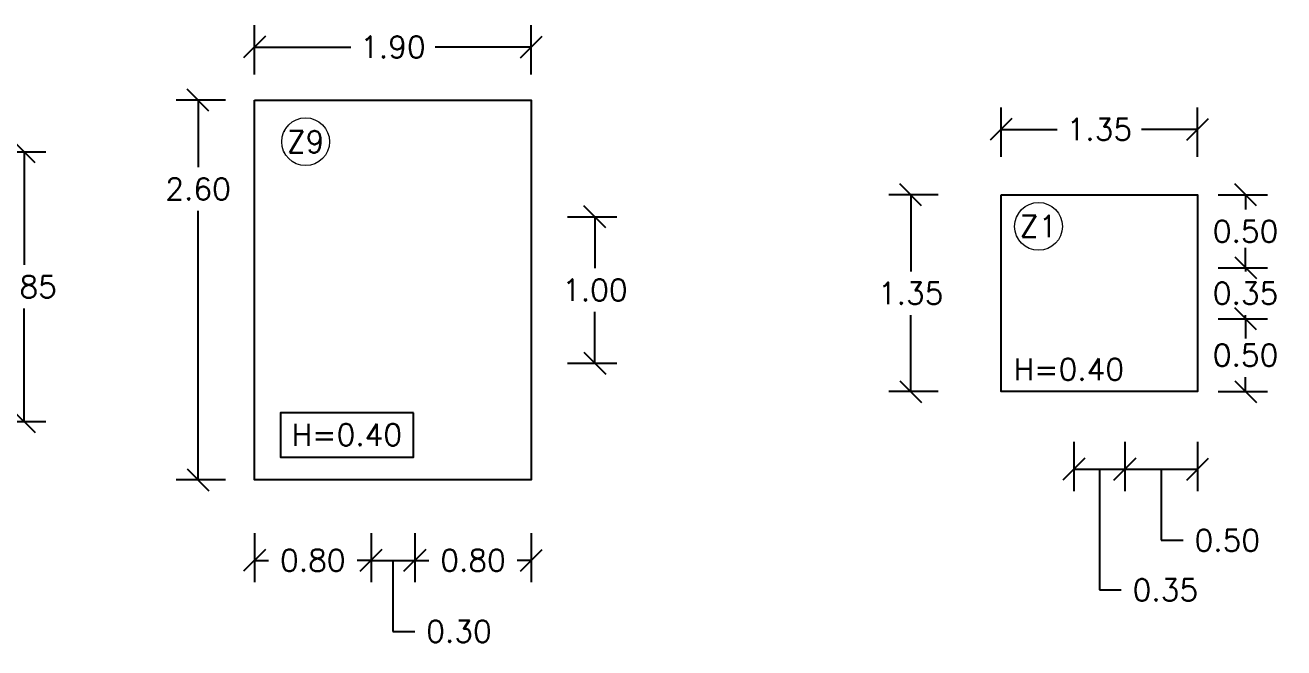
# Model space of a CAD drawing. Header units: metres. Extents: x -25 to 234, y -25 to 53.
# Drawn here: x 119.35 to 127.99, y -10.36 to -6.09 of the extents above; entities that cross this region are included whole.
import ezdxf

# ---------------------------------------------------------------- set-up
doc = ezdxf.new("R2010")
doc.units = ezdxf.units.M
doc.header["$LTSCALE"] = 0.1
doc.header["$MEASUREMENT"] = 0
doc.header["$PDMODE"] = 66
doc.linetypes.add('CONTINUA', pattern=[0])
doc.layers.add('0-S-GRID-IDEN', color=1, linetype='Continuous', lineweight=9)
for name, color, linetype in [('DIMENSIONES', 7, 'Continuous'), ('DIMTEXTO', 4, 'Continuous'), ('ZAPATAS', 6, 'Continuous')]:
    doc.layers.add(name, color=color, linetype=linetype)
doc.styles.add('SMPLEX', font='simplex.shx')
doc.dimstyles.new('DIM-75', dxfattribs={"dimscale": 0.75, "dimtxt": 0.2, "dimasz": 0.2, "dimexe": 0.2, "dimexo": 0.2, "dimgap": 0.1, "dimtad": 0, "dimtih": 1, "dimtoh": 1, "dimzin": 0, "dimdsep": 46, "dimtxsty": 'SMPLEX', "dimblk1": 'OBLIQUE', "dimblk2": 'OBLIQUE', "dimsah": 1, "dimcen": 0.2, "dimclrd": 4, "dimclre": 4, "dimclrt": 4, "dimadec": 0, "dimazin": 0, "dimtfac": 1, "dimtmove": 1, "dimatfit": 3, "dimldrblk": 'OPEN30', "dimfxl": 0.25, "dimfxlon": 1, "dimtfill": 1, "dimtolj": 1, "dimtzin": 0, "dimarcsym": 0})

# ---------------------------------------------------------------- blocks, each defined once
blk = doc.blocks.new('_Oblique')
at = {"color": 0, "linetype": 'ByBlock', "lineweight": -2}
blk.add_line((-0.5, -0.5), (0.5, 0.5), dxfattribs=at)
blk = doc.blocks.new('*D465')
at = {"layer": 'Defpoints', "color": 0, "linetype": 'CONTINUA', "transparency": 16777216}
for p in [(122.0241, -7.4009), (123.2605, -7.4009), (122.0241, -8.4054)]:
    blk.add_point(p, dxfattribs=at)
at = {"layer": 'DIMENSIONES', "color": 4, "linetype": 'CONTINUA', "lineweight": -2, "transparency": 16777216}
for p, q in [((123.073, -7.4009), (123.4105, -7.4009)), ((123.2605, -7.4009), (123.2605, -7.7531)), ((123.2605, -8.4054), (123.2605, -8.0531)), ((123.073, -8.4054), (123.4105, -8.4054))]:
    blk.add_line(p, q, dxfattribs=at)
at = {"layer": 'DIMENSIONES', "color": 4, "linetype": 'CONTINUA', "lineweight": -2, "transparency": 16777216, "xscale": 0.15, "yscale": 0.15, "zscale": 0.15}
for p, rotation in [((123.2605, -7.4009), 90), ((123.2605, -8.4054), 270)]:
    blk.add_blockref('_Oblique', p, dxfattribs=dict(at, rotation=rotation))
at = {"layer": 'DIMENSIONES', "color": 4, "linetype": 'CONTINUA', "transparency": 16777216, "insert": (123.2605, -7.9031), "char_height": 0.15, "attachment_point": 5, "style": 'SMPLEX', "bg_fill": 3, "box_fill_scale": 1.25, "bg_fill_color": 256, "bg_fill_true_color": 13158600, "bg_fill_transparency": 0}
blk.add_mtext('\\A1;1.00', dxfattribs=at)
blk = doc.blocks.new('_Open30')
at = {"layer": 'DIMTEXTO', "color": 0, "lineweight": -2}
for p, q in [((-1, 0.268), (0, 0)), ((0, 0), (-1, -0.268)), ((0, 0), (-1, 0))]:
    blk.add_line(p, q, dxfattribs=at)
blk = doc.blocks.new('*D510')
at = {"layer": 'Defpoints', "color": 0, "linetype": 'CONTINUA', "transparency": 16777216}
for p in [(118.6491, -6.9559), (119.342, -6.9559), (118.6491, -8.8059)]:
    blk.add_point(p, dxfattribs=at)
at = {"layer": 'DIMENSIONES', "color": 4, "linetype": 'CONTINUA', "lineweight": -2, "transparency": 16777216}
for p, q in [((119.1545, -6.9559), (119.492, -6.9559)), ((119.342, -6.9559), (119.342, -7.7309)), ((119.342, -8.8059), (119.342, -8.0309)), ((119.1545, -8.8059), (119.492, -8.8059))]:
    blk.add_line(p, q, dxfattribs=at)
at = {"layer": 'DIMENSIONES', "color": 4, "linetype": 'CONTINUA', "lineweight": -2, "transparency": 16777216, "xscale": 0.15, "yscale": 0.15, "zscale": 0.15}
for p, rotation in [((119.342, -6.9559), 90), ((119.342, -8.8059), 270)]:
    blk.add_blockref('_Oblique', p, dxfattribs=dict(at, rotation=rotation))
at = {"layer": 'DIMENSIONES', "color": 4, "linetype": 'CONTINUA', "transparency": 16777216, "insert": (119.342, -7.8809), "char_height": 0.15, "attachment_point": 5, "style": 'SMPLEX', "bg_fill": 3, "box_fill_scale": 1.25, "bg_fill_color": 256, "bg_fill_true_color": 13158600, "bg_fill_transparency": 0}
blk.add_mtext('\\A1;1.85', dxfattribs=at)
blk = doc.blocks.new('*D511')
at = {"layer": 'Defpoints', "color": 0, "linetype": 'CONTINUA', "transparency": 16777216}
for p in [(122.8241, -6.2365), (120.9241, -6.6009), (122.8241, -6.6009)]:
    blk.add_point(p, dxfattribs=at)
at = {"layer": 'DIMENSIONES', "color": 4, "linetype": 'CONTINUA', "lineweight": -2, "transparency": 16777216}
for p, q in [((120.9241, -6.424), (120.9241, -6.0865)), ((122.8241, -6.424), (122.8241, -6.0865)), ((120.9241, -6.2365), (121.5848, -6.2365)), ((122.8241, -6.2365), (122.1634, -6.2365))]:
    blk.add_line(p, q, dxfattribs=at)
at = {"layer": 'DIMENSIONES', "color": 4, "linetype": 'CONTINUA', "lineweight": -2, "transparency": 16777216, "xscale": 0.15, "yscale": 0.15, "zscale": 0.15, "rotation": 180}
blk.add_blockref('_Oblique', (120.9241, -6.2365), dxfattribs=at)
at = {"layer": 'DIMENSIONES', "color": 4, "linetype": 'CONTINUA', "lineweight": -2, "transparency": 16777216, "xscale": 0.15, "yscale": 0.15, "zscale": 0.15}
blk.add_blockref('_Oblique', (122.8241, -6.2365), dxfattribs=at)
at = {"layer": 'DIMENSIONES', "color": 4, "linetype": 'CONTINUA', "transparency": 16777216, "insert": (121.8741, -6.2365), "char_height": 0.15, "attachment_point": 5, "style": 'SMPLEX', "bg_fill": 3, "box_fill_scale": 1.25, "bg_fill_color": 256, "bg_fill_true_color": 13158600, "bg_fill_transparency": 0}
blk.add_mtext('\\A1;1.90', dxfattribs=at)
blk = doc.blocks.new('*D512')
at = {"layer": 'Defpoints', "color": 0, "linetype": 'CONTINUA', "transparency": 16777216}
for p in [(120.9241, -6.6009), (120.5363, -9.2054), (120.9241, -9.2054)]:
    blk.add_point(p, dxfattribs=at)
at = {"layer": 'DIMENSIONES', "color": 4, "linetype": 'CONTINUA', "lineweight": -2, "transparency": 16777216}
for p, q in [((120.7238, -6.6009), (120.3863, -6.6009)), ((120.5363, -6.6009), (120.5363, -7.0598)), ((120.5363, -9.2054), (120.5363, -7.3598)), ((120.7238, -9.2054), (120.3863, -9.2054))]:
    blk.add_line(p, q, dxfattribs=at)
at = {"layer": 'DIMENSIONES', "color": 4, "linetype": 'CONTINUA', "lineweight": -2, "transparency": 16777216, "xscale": 0.15, "yscale": 0.15, "zscale": 0.15}
for p, rotation in [((120.5363, -6.6009), 90), ((120.5363, -9.2054), 270)]:
    blk.add_blockref('_Oblique', p, dxfattribs=dict(at, rotation=rotation))
at = {"layer": 'DIMENSIONES', "color": 4, "linetype": 'CONTINUA', "transparency": 16777216, "insert": (120.5363, -7.2098), "char_height": 0.15, "attachment_point": 5, "style": 'SMPLEX', "bg_fill": 3, "box_fill_scale": 1.25, "bg_fill_color": 256, "bg_fill_true_color": 13158600, "bg_fill_transparency": 0}
blk.add_mtext('\\A1;2.60', dxfattribs=at)
blk = doc.blocks.new('*D531')
at = {"layer": 'Defpoints', "color": 0, "linetype": 'CONTINUA', "transparency": 16777216}
for p in [(126.5491, -8.0364), (126.8991, -8.0364), (126.8991, -9.1325)]:
    blk.add_point(p, dxfattribs=at)
at = {"layer": 'DIMENSIONES', "color": 4, "linetype": 'CONTINUA', "lineweight": -2, "transparency": 16777216}
for p, q in [((126.5491, -8.945), (126.5491, -9.2825)), ((126.8991, -8.945), (126.8991, -9.2825)), ((126.5491, -9.1325), (126.8991, -9.1325)), ((126.7241, -9.1325), (126.7241, -9.9604)), ((126.7241, -9.9604), (126.8741, -9.9604))]:
    blk.add_line(p, q, dxfattribs=at)
at = {"layer": 'DIMENSIONES', "color": 4, "linetype": 'CONTINUA', "lineweight": -2, "transparency": 16777216, "xscale": 0.15, "yscale": 0.15, "zscale": 0.15, "rotation": 180}
blk.add_blockref('_Oblique', (126.5491, -9.1325), dxfattribs=at)
at = {"layer": 'DIMENSIONES', "color": 4, "linetype": 'CONTINUA', "lineweight": -2, "transparency": 16777216, "xscale": 0.15, "yscale": 0.15, "zscale": 0.15}
blk.add_blockref('_Oblique', (126.8991, -9.1325), dxfattribs=at)
at = {"layer": 'DIMENSIONES', "color": 4, "linetype": 'CONTINUA', "transparency": 16777216, "insert": (127.1777, -9.9604), "char_height": 0.15, "attachment_point": 5, "style": 'SMPLEX', "bg_fill": 3, "box_fill_scale": 1.25, "bg_fill_color": 256, "bg_fill_true_color": 13158600, "bg_fill_transparency": 0}
blk.add_mtext('\\A1;0.35', dxfattribs=at)
blk = doc.blocks.new('*D536')
at = {"layer": 'Defpoints', "color": 0, "linetype": 'CONTINUA', "transparency": 16777216}
for p in [(126.8991, -7.7503), (127.7282, -7.7503), (126.8991, -8.1003)]:
    blk.add_point(p, dxfattribs=at)
at = {"layer": 'DIMENSIONES', "color": 4, "linetype": 'CONTINUA', "lineweight": -2, "transparency": 16777216}
for p, q in [((127.7282, -7.7503), (127.7282, -7.6003)), ((127.5407, -7.7503), (127.8782, -7.7503)), ((127.7282, -7.7503), (127.7282, -7.7753)), ((127.5407, -8.1003), (127.8782, -8.1003)), ((127.7282, -8.1003), (127.7282, -8.0753)), ((127.7282, -8.1003), (127.7282, -8.2503))]:
    blk.add_line(p, q, dxfattribs=at)
at = {"layer": 'DIMENSIONES', "color": 4, "linetype": 'CONTINUA', "lineweight": -2, "transparency": 16777216, "xscale": 0.15, "yscale": 0.15, "zscale": 0.15}
for p, rotation in [((127.7282, -7.7503), 270), ((127.7282, -8.1003), 90)]:
    blk.add_blockref('_Oblique', p, dxfattribs=dict(at, rotation=rotation))
at = {"layer": 'DIMENSIONES', "color": 4, "linetype": 'CONTINUA', "transparency": 16777216, "insert": (127.7282, -7.9253), "char_height": 0.15, "attachment_point": 5, "style": 'SMPLEX', "bg_fill": 3, "box_fill_scale": 1.25, "bg_fill_color": 256, "bg_fill_true_color": 13158600, "bg_fill_transparency": 0}
blk.add_mtext('\\A1;0.35', dxfattribs=at)
blk = doc.blocks.new('*D532')
at = {"layer": 'Defpoints', "color": 0, "linetype": 'CONTINUA', "transparency": 16777216}
for p in [(127.3991, -6.8011), (126.0491, -8.6003), (127.3991, -8.6003)]:
    blk.add_point(p, dxfattribs=at)
at = {"layer": 'DIMENSIONES', "color": 4, "linetype": 'CONTINUA', "lineweight": -2, "transparency": 16777216}
for p, q in [((126.0491, -6.9886), (126.0491, -6.6511)), ((127.3991, -6.9886), (127.3991, -6.6511)), ((126.0491, -6.8011), (126.4348, -6.8011)), ((127.3991, -6.8011), (127.0134, -6.8011))]:
    blk.add_line(p, q, dxfattribs=at)
at = {"layer": 'DIMENSIONES', "color": 4, "linetype": 'CONTINUA', "lineweight": -2, "transparency": 16777216, "xscale": 0.15, "yscale": 0.15, "zscale": 0.15, "rotation": 180}
blk.add_blockref('_Oblique', (126.0491, -6.8011), dxfattribs=at)
at = {"layer": 'DIMENSIONES', "color": 4, "linetype": 'CONTINUA', "lineweight": -2, "transparency": 16777216, "xscale": 0.15, "yscale": 0.15, "zscale": 0.15}
blk.add_blockref('_Oblique', (127.3991, -6.8011), dxfattribs=at)
at = {"layer": 'DIMENSIONES', "color": 4, "linetype": 'CONTINUA', "transparency": 16777216, "insert": (126.7241, -6.8011), "char_height": 0.15, "attachment_point": 5, "style": 'SMPLEX', "bg_fill": 3, "box_fill_scale": 1.25, "bg_fill_color": 256, "bg_fill_true_color": 13158600, "bg_fill_transparency": 0}
blk.add_mtext('\\A1;1.35', dxfattribs=at)
blk = doc.blocks.new('*D533')
at = {"layer": 'Defpoints', "color": 0, "linetype": 'CONTINUA', "transparency": 16777216}
for p in [(125.4289, -7.2503), (126.0491, -7.2503), (126.0491, -8.6003)]:
    blk.add_point(p, dxfattribs=at)
at = {"layer": 'DIMENSIONES', "color": 4, "linetype": 'CONTINUA', "lineweight": -2, "transparency": 16777216}
for p, q in [((125.6164, -7.2503), (125.2789, -7.2503)), ((125.4289, -7.2503), (125.4289, -7.7753)), ((125.4289, -8.6003), (125.4289, -8.0753)), ((125.6164, -8.6003), (125.2789, -8.6003))]:
    blk.add_line(p, q, dxfattribs=at)
at = {"layer": 'DIMENSIONES', "color": 4, "linetype": 'CONTINUA', "lineweight": -2, "transparency": 16777216, "xscale": 0.15, "yscale": 0.15, "zscale": 0.15}
for p, rotation in [((125.4289, -7.2503), 90), ((125.4289, -8.6003), 270)]:
    blk.add_blockref('_Oblique', p, dxfattribs=dict(at, rotation=rotation))
at = {"layer": 'DIMENSIONES', "color": 4, "linetype": 'CONTINUA', "transparency": 16777216, "insert": (125.4289, -7.9253), "char_height": 0.15, "attachment_point": 5, "style": 'SMPLEX', "bg_fill": 3, "box_fill_scale": 1.25, "bg_fill_color": 256, "bg_fill_true_color": 13158600, "bg_fill_transparency": 0}
blk.add_mtext('\\A1;1.35', dxfattribs=at)
blk = doc.blocks.new('*D534')
at = {"layer": 'Defpoints', "color": 0, "linetype": 'CONTINUA', "transparency": 16777216}
for p in [(126.8991, -8.1003), (126.8991, -8.6003), (127.7282, -8.6003)]:
    blk.add_point(p, dxfattribs=at)
at = {"layer": 'DIMENSIONES', "color": 4, "linetype": 'CONTINUA', "lineweight": -2, "transparency": 16777216}
for p, q in [((127.5407, -8.1003), (127.8782, -8.1003)), ((127.7282, -8.1003), (127.7282, -8.2003)), ((127.7282, -8.6003), (127.7282, -8.5003)), ((127.5407, -8.6003), (127.8782, -8.6003))]:
    blk.add_line(p, q, dxfattribs=at)
at = {"layer": 'DIMENSIONES', "color": 4, "linetype": 'CONTINUA', "lineweight": -2, "transparency": 16777216, "xscale": 0.15, "yscale": 0.15, "zscale": 0.15}
for p, rotation in [((127.7282, -8.1003), 90), ((127.7282, -8.6003), 270)]:
    blk.add_blockref('_Oblique', p, dxfattribs=dict(at, rotation=rotation))
at = {"layer": 'DIMENSIONES', "color": 4, "linetype": 'CONTINUA', "transparency": 16777216, "insert": (127.7282, -8.3503), "char_height": 0.15, "attachment_point": 5, "style": 'SMPLEX', "bg_fill": 3, "box_fill_scale": 1.25, "bg_fill_color": 256, "bg_fill_true_color": 13158600, "bg_fill_transparency": 0}
blk.add_mtext('\\A1;0.50', dxfattribs=at)
blk = doc.blocks.new('*D530')
at = {"layer": 'Defpoints', "color": 0, "linetype": 'CONTINUA', "transparency": 16777216}
for p in [(126.8991, -8.6003), (127.3991, -8.6003), (127.3991, -9.1325)]:
    blk.add_point(p, dxfattribs=at)
at = {"layer": 'DIMENSIONES', "color": 4, "linetype": 'CONTINUA', "lineweight": -2, "transparency": 16777216}
for p, q in [((126.8991, -8.945), (126.8991, -9.2825)), ((127.3991, -8.945), (127.3991, -9.2825)), ((126.8991, -9.1325), (127.3991, -9.1325)), ((127.1491, -9.1325), (127.1491, -9.62)), ((127.1491, -9.62), (127.2991, -9.62))]:
    blk.add_line(p, q, dxfattribs=at)
at = {"layer": 'DIMENSIONES', "color": 4, "linetype": 'CONTINUA', "lineweight": -2, "transparency": 16777216, "xscale": 0.15, "yscale": 0.15, "zscale": 0.15, "rotation": 180}
blk.add_blockref('_Oblique', (126.8991, -9.1325), dxfattribs=at)
at = {"layer": 'DIMENSIONES', "color": 4, "linetype": 'CONTINUA', "lineweight": -2, "transparency": 16777216, "xscale": 0.15, "yscale": 0.15, "zscale": 0.15}
blk.add_blockref('_Oblique', (127.3991, -9.1325), dxfattribs=at)
at = {"layer": 'DIMENSIONES', "color": 4, "linetype": 'CONTINUA', "transparency": 16777216, "insert": (127.6027, -9.62), "char_height": 0.15, "attachment_point": 5, "style": 'SMPLEX', "bg_fill": 3, "box_fill_scale": 1.25, "bg_fill_color": 256, "bg_fill_true_color": 13158600, "bg_fill_transparency": 0}
blk.add_mtext('\\A1;0.50', dxfattribs=at)
blk = doc.blocks.new('*D535')
at = {"layer": 'Defpoints', "color": 0, "linetype": 'CONTINUA', "transparency": 16777216}
for p in [(126.8991, -7.2503), (127.7282, -7.2503), (126.8991, -7.7503)]:
    blk.add_point(p, dxfattribs=at)
at = {"layer": 'DIMENSIONES', "color": 4, "linetype": 'CONTINUA', "lineweight": -2, "transparency": 16777216}
for p, q in [((127.5407, -7.2503), (127.8782, -7.2503)), ((127.7282, -7.2503), (127.7282, -7.3503)), ((127.7282, -7.7503), (127.7282, -7.6503)), ((127.5407, -7.7503), (127.8782, -7.7503))]:
    blk.add_line(p, q, dxfattribs=at)
at = {"layer": 'DIMENSIONES', "color": 4, "linetype": 'CONTINUA', "lineweight": -2, "transparency": 16777216, "xscale": 0.15, "yscale": 0.15, "zscale": 0.15}
for p, rotation in [((127.7282, -7.2503), 90), ((127.7282, -7.7503), 270)]:
    blk.add_blockref('_Oblique', p, dxfattribs=dict(at, rotation=rotation))
at = {"layer": 'DIMENSIONES', "color": 4, "linetype": 'CONTINUA', "transparency": 16777216, "insert": (127.7282, -7.5003), "char_height": 0.15, "attachment_point": 5, "style": 'SMPLEX', "bg_fill": 3, "box_fill_scale": 1.25, "bg_fill_color": 256, "bg_fill_true_color": 13158600, "bg_fill_transparency": 0}
blk.add_mtext('\\A1;0.50', dxfattribs=at)
blk = doc.blocks.new('*D742')
at = {"layer": 'Defpoints', "color": 0, "linetype": 'CONTINUA', "transparency": 16777216}
for p in [(121.7241, -8.4054), (122.0241, -8.4054), (122.0241, -9.7576)]:
    blk.add_point(p, dxfattribs=at)
at = {"layer": 'DIMENSIONES', "color": 4, "linetype": 'CONTINUA', "lineweight": -2, "transparency": 16777216}
for p, q in [((121.7241, -9.5701), (121.7241, -9.9076)), ((122.0241, -9.5701), (122.0241, -9.9076)), ((121.7241, -9.7576), (122.0241, -9.7576)), ((121.8741, -9.7576), (121.8741, -10.2451)), ((121.8741, -10.2451), (122.0241, -10.2451))]:
    blk.add_line(p, q, dxfattribs=at)
at = {"layer": 'DIMENSIONES', "color": 4, "linetype": 'CONTINUA', "lineweight": -2, "transparency": 16777216, "xscale": 0.15, "yscale": 0.15, "zscale": 0.15, "rotation": 180}
blk.add_blockref('_Oblique', (121.7241, -9.7576), dxfattribs=at)
at = {"layer": 'DIMENSIONES', "color": 4, "linetype": 'CONTINUA', "lineweight": -2, "transparency": 16777216, "xscale": 0.15, "yscale": 0.15, "zscale": 0.15}
blk.add_blockref('_Oblique', (122.0241, -9.7576), dxfattribs=at)
at = {"layer": 'DIMENSIONES', "color": 4, "linetype": 'CONTINUA', "transparency": 16777216, "insert": (122.3277, -10.2451), "char_height": 0.15, "attachment_point": 5, "style": 'SMPLEX', "bg_fill": 3, "box_fill_scale": 1.25, "bg_fill_color": 256, "bg_fill_true_color": 13158600, "bg_fill_transparency": 0}
blk.add_mtext('\\A1;0.30', dxfattribs=at)
blk = doc.blocks.new('*D743')
at = {"layer": 'Defpoints', "color": 0, "linetype": 'CONTINUA', "transparency": 16777216}
for p in [(122.0241, -8.4054), (122.8241, -8.4054), (122.8241, -9.7576)]:
    blk.add_point(p, dxfattribs=at)
at = {"layer": 'DIMENSIONES', "color": 4, "linetype": 'CONTINUA', "lineweight": -2, "transparency": 16777216}
for p, q in [((122.0241, -9.5701), (122.0241, -9.9076)), ((122.8241, -9.5701), (122.8241, -9.9076)), ((122.0241, -9.7576), (122.1205, -9.7576)), ((122.8241, -9.7576), (122.7277, -9.7576))]:
    blk.add_line(p, q, dxfattribs=at)
at = {"layer": 'DIMENSIONES', "color": 4, "linetype": 'CONTINUA', "lineweight": -2, "transparency": 16777216, "xscale": 0.15, "yscale": 0.15, "zscale": 0.15, "rotation": 180}
blk.add_blockref('_Oblique', (122.0241, -9.7576), dxfattribs=at)
at = {"layer": 'DIMENSIONES', "color": 4, "linetype": 'CONTINUA', "lineweight": -2, "transparency": 16777216, "xscale": 0.15, "yscale": 0.15, "zscale": 0.15}
blk.add_blockref('_Oblique', (122.8241, -9.7576), dxfattribs=at)
at = {"layer": 'DIMENSIONES', "color": 4, "linetype": 'CONTINUA', "transparency": 16777216, "insert": (122.4241, -9.7576), "char_height": 0.15, "attachment_point": 5, "style": 'SMPLEX', "bg_fill": 3, "box_fill_scale": 1.25, "bg_fill_color": 256, "bg_fill_true_color": 13158600, "bg_fill_transparency": 0}
blk.add_mtext('\\A1;0.80', dxfattribs=at)
blk = doc.blocks.new('*D744')
at = {"layer": 'Defpoints', "color": 0, "linetype": 'CONTINUA', "transparency": 16777216}
for p in [(120.9241, -8.4054), (121.7241, -8.4054), (120.9241, -9.7576)]:
    blk.add_point(p, dxfattribs=at)
at = {"layer": 'DIMENSIONES', "color": 4, "linetype": 'CONTINUA', "lineweight": -2, "transparency": 16777216}
for p, q in [((120.9241, -9.5701), (120.9241, -9.9076)), ((121.7241, -9.5701), (121.7241, -9.9076)), ((120.9241, -9.7576), (121.0205, -9.7576)), ((121.7241, -9.7576), (121.6277, -9.7576))]:
    blk.add_line(p, q, dxfattribs=at)
at = {"layer": 'DIMENSIONES', "color": 4, "linetype": 'CONTINUA', "lineweight": -2, "transparency": 16777216, "xscale": 0.15, "yscale": 0.15, "zscale": 0.15, "rotation": 180}
blk.add_blockref('_Oblique', (120.9241, -9.7576), dxfattribs=at)
at = {"layer": 'DIMENSIONES', "color": 4, "linetype": 'CONTINUA', "lineweight": -2, "transparency": 16777216, "xscale": 0.15, "yscale": 0.15, "zscale": 0.15}
blk.add_blockref('_Oblique', (121.7241, -9.7576), dxfattribs=at)
at = {"layer": 'DIMENSIONES', "color": 4, "linetype": 'CONTINUA', "transparency": 16777216, "insert": (121.3241, -9.7576), "char_height": 0.15, "attachment_point": 5, "style": 'SMPLEX', "bg_fill": 3, "box_fill_scale": 1.25, "bg_fill_color": 256, "bg_fill_true_color": 13158600, "bg_fill_transparency": 0}
blk.add_mtext('\\A1;0.80', dxfattribs=at)

msp = doc.modelspace()

# ---------------------------------------------------------------- linework, layer by layer
at = {"layer": 'DIMTEXTO', "color": 4}
msp.add_lwpolyline([(122.0149, -8.7452), (121.1025, -8.7452), (121.1025, -9.0507), (122.0149, -9.0507)], close=True, dxfattribs=at)

# ---------------------------------------------------------------- dimensions: what is measured, and where the dimension line sits
at = {"layer": 'DIMENSIONES', "linetype": 'CONTINUA'}
for base, p1, p2, picture, middle in [((119.342, -6.9559), (118.6491, -8.8059), (118.6491, -6.9559), '*D510', (119.342, -7.8809)), ((123.2605, -7.4009), (122.0241, -8.4054), (122.0241, -7.4009), '*D465', (123.2605, -7.9031))]:
    dim = msp.add_linear_dim(base=base, p1=p1, p2=p2, angle=90, dimstyle='DIM-75', dxfattribs=at)
    dim.commit()
    dim.dimension.update_dxf_attribs({"geometry": picture, "text_midpoint": middle})
dim = msp.add_linear_dim(base=(126.8991, -9.1325), p1=(126.5491, -8.0364), p2=(126.8991, -8.0364), dimstyle='DIM-75', dxfattribs=at)
dim.commit()
dim.dimension.update_dxf_attribs({"geometry": '*D531', "text_midpoint": (126.9491, -9.9604), "dimtype": 160})

# ---------------------------------------------------------------- next in the draw order: linework, layer by layer
at = {"layer": 'ZAPATAS', "lineweight": 25}
msp.add_lwpolyline([(120.9241, -6.6009), (122.8241, -6.6009), (122.8241, -9.2054), (120.9241, -9.2054)], close=True, dxfattribs=at)

# ---------------------------------------------------------------- next in the draw order: dimensions: what is measured, and where the dimension line sits
at = {"layer": 'DIMENSIONES', "linetype": 'CONTINUA'}
dim = msp.add_linear_dim(base=(127.7282, -7.7503), p1=(126.8991, -8.1003), p2=(126.8991, -7.7503), angle=90, dimstyle='DIM-75', dxfattribs=at)
dim.commit()
dim.dimension.update_dxf_attribs({"geometry": '*D536', "text_midpoint": (127.7282, -7.9253)})

# ---------------------------------------------------------------- next in the draw order: linework, layer by layer
at = {"layer": 'ZAPATAS', "lineweight": 25}
msp.add_lwpolyline([(126.0491, -7.2503), (127.3991, -7.2503), (127.3991, -8.6003), (126.0491, -8.6003)], close=True, dxfattribs=at)

# ---------------------------------------------------------------- next in the draw order: texts
at = {"layer": 'DIMTEXTO', "color": 4, "char_height": 0.15, "attachment_point": 5, "rotation": 0, "style": 'SMPLEX', "bg_fill": 3, "box_fill_scale": 1.1, "bg_fill_color": 256, "bg_fill_true_color": 13158600, "bg_fill_transparency": 0}
for s, insert in [('\\A1;Z9', (121.2746, -6.886)), ('\\A1;H=0.40', (121.5581, -8.8962))]:
    msp.add_mtext(s, dxfattribs=dict(at, insert=insert))

# ---------------------------------------------------------------- next in the draw order: dimensions: what is measured, and where the dimension line sits
at = {"layer": 'DIMENSIONES', "linetype": 'CONTINUA'}
dim = msp.add_linear_dim(base=(122.8241, -6.2365), p1=(120.9241, -6.6009), p2=(122.8241, -6.6009), dimstyle='DIM-75', dxfattribs=at)
dim.commit()
dim.dimension.update_dxf_attribs({"geometry": '*D511', "text_midpoint": (121.8741, -6.2365)})

# ---------------------------------------------------------------- next in the draw order: linework, layer by layer
at = {"layer": '0-S-GRID-IDEN'}
msp.add_circle((121.2746, -6.886), 0.164, dxfattribs=at)

# ---------------------------------------------------------------- next in the draw order: dimensions: what is measured, and where the dimension line sits
at = {"layer": 'DIMENSIONES', "linetype": 'CONTINUA'}
dim = msp.add_linear_dim(base=(120.5363, -9.2054), p1=(120.9241, -6.6009), p2=(120.9241, -9.2054), angle=90, dimstyle='DIM-75', dxfattribs=at)
dim.commit()
dim.dimension.update_dxf_attribs({"geometry": '*D512', "text_midpoint": (120.5363, -7.2098), "dimtype": 160})
for base, p1, p2, picture, middle in [((127.3991, -6.8011), (126.0491, -8.6003), (127.3991, -8.6003), '*D532', (126.7241, -6.8011)), ((122.0241, -9.7576), (121.7241, -8.4054), (122.0241, -8.4054), '*D742', (122.0991, -10.2451))]:
    dim = msp.add_linear_dim(base=base, p1=p1, p2=p2, dimstyle='DIM-75', dxfattribs=at)
    dim.commit()
    dim.dimension.update_dxf_attribs({"geometry": picture, "text_midpoint": middle})

# ---------------------------------------------------------------- next in the draw order: texts
at = {"layer": 'DIMTEXTO', "color": 4, "insert": (126.3067, -7.4667), "char_height": 0.15, "attachment_point": 5, "rotation": 0, "style": 'SMPLEX', "bg_fill": 3, "box_fill_scale": 1.1, "bg_fill_color": 256, "bg_fill_true_color": 13158600, "bg_fill_transparency": 0}
msp.add_mtext('\\A1;Z1', dxfattribs=at)

# ---------------------------------------------------------------- next in the draw order: dimensions: what is measured, and where the dimension line sits
at = {"layer": 'DIMENSIONES', "linetype": 'CONTINUA'}
for base, p1, p2, picture, middle in [((125.4289, -7.2503), (126.0491, -8.6003), (126.0491, -7.2503), '*D533', (125.4289, -7.9253)), ((127.7282, -7.2503), (126.8991, -7.7503), (126.8991, -7.2503), '*D535', (127.7282, -7.5003)), ((127.7282, -8.6003), (126.8991, -8.1003), (126.8991, -8.6003), '*D534', (127.7282, -8.3503))]:
    dim = msp.add_linear_dim(base=base, p1=p1, p2=p2, angle=90, dimstyle='DIM-75', dxfattribs=at)
    dim.commit()
    dim.dimension.update_dxf_attribs({"geometry": picture, "text_midpoint": middle})
for base, p1, p2, picture, middle in [((120.9241, -9.7576), (121.7241, -8.4054), (120.9241, -8.4054), '*D744', (121.3241, -9.7576)), ((122.8241, -9.7576), (122.0241, -8.4054), (122.8241, -8.4054), '*D743', (122.4241, -9.7576))]:
    dim = msp.add_linear_dim(base=base, p1=p1, p2=p2, dimstyle='DIM-75', dxfattribs=at)
    dim.commit()
    dim.dimension.update_dxf_attribs({"geometry": picture, "text_midpoint": middle})

# ---------------------------------------------------------------- next in the draw order: linework, layer by layer
at = {"layer": '0-S-GRID-IDEN'}
msp.add_circle((126.3067, -7.4667), 0.164, dxfattribs=at)

# ---------------------------------------------------------------- next in the draw order: texts
at = {"layer": 'DIMTEXTO', "color": 4, "insert": (126.515, -8.4477), "char_height": 0.15, "attachment_point": 5, "rotation": 0, "style": 'SMPLEX', "bg_fill": 3, "box_fill_scale": 1.1, "bg_fill_color": 256, "bg_fill_true_color": 13158600, "bg_fill_transparency": 0}
msp.add_mtext('\\A1;H=0.40', dxfattribs=at)

# ---------------------------------------------------------------- next in the draw order: dimensions: what is measured, and where the dimension line sits
at = {"layer": 'DIMENSIONES', "linetype": 'CONTINUA'}
dim = msp.add_linear_dim(base=(127.3991, -9.1325), p1=(126.8991, -8.6003), p2=(127.3991, -8.6003), dimstyle='DIM-75', dxfattribs=at)
dim.commit()
dim.dimension.update_dxf_attribs({"geometry": '*D530', "text_midpoint": (127.3741, -9.62)})

doc.saveas('drawing.dxf')
